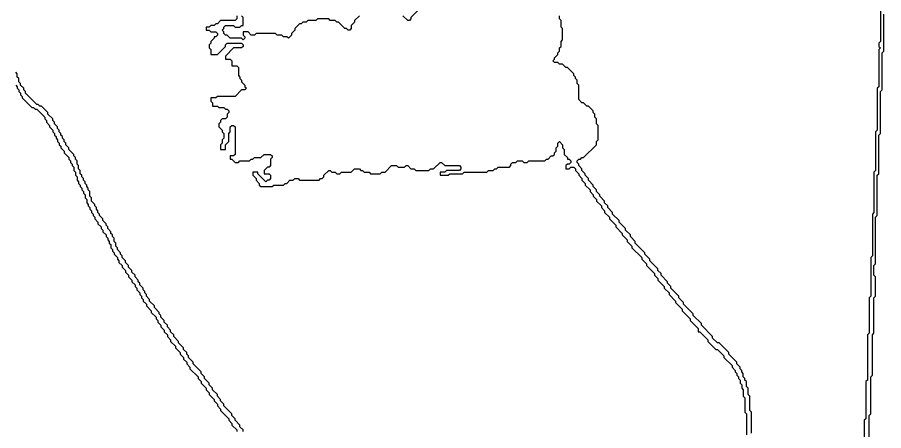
# Model space of a CAD drawing. Header units: metres. Extents: x 0 to 100, y 0 to 128.
# Drawn here: x 60.88 to 74.3, y 30.09 to 36.5 of the extents above; entities that cross this region are included whole.
import ezdxf

# ---------------------------------------------------------------- set-up
doc = ezdxf.new("R2010")
doc.units = ezdxf.units.M

msp = doc.modelspace()

# ---------------------------------------------------------------- linework, layer by layer
for points in [[(64.275, 36.525), (64.275, 36.475), (64.25, 36.45), (64.025, 36.45), (63.975, 36.4), (63.95, 36.4), (63.925, 36.375), (63.875, 36.375), (63.85, 36.35), (63.8, 36.35), (63.8, 36.3), (63.85, 36.3), (63.875, 36.275), (63.95, 36.275), (63.975, 36.25), (63.975, 36.225), (63.95, 36.2), (63.925, 36.2), (63.925, 36.175), (63.875, 36.125), (63.875, 36.1), (63.85, 36.075), (63.85, 36.025), (63.875, 36), (63.875, 35.925), (63.975, 35.925), (64.1, 36.05), (64.1, 36.075), (64.125, 36.1), (64.35, 36.1), (64.375, 36.075), (64.375, 36.05), (64.35, 36.025), (64.225, 36.025), (64.1, 35.9), (64.1, 35.85), (64.175, 35.85), (64.2, 35.825), (64.2, 35.75), (64.275, 35.75), (64.3, 35.725), (64.3, 35.6), (64.325, 35.575), (64.325, 35.55), (64.35, 35.525), (64.35, 35.5), (64.4, 35.45), (64.4, 35.425), (64.425, 35.4), (64.4, 35.375), (64.35, 35.375), (64.25, 35.275), (63.975, 35.275), (63.95, 35.25), (63.875, 35.25), (63.875, 35.2), (63.9, 35.175), (63.9, 35.125), (63.975, 35.125), (64, 35.1), (64.075, 35.1), (64.1, 35.075), (64.125, 35.075), (64.15, 35.05), (64.15, 35.025), (64.125, 35), (64.125, 34.95), (64.1, 34.925), (64.05, 34.925), (64.025, 34.9), (64.025, 34.875), (64, 34.85), (64, 34.8), (64.05, 34.75), (64.05, 34.725), (64.075, 34.7), (64.075, 34.625), (64.05, 34.6), (64.05, 34.55), (64.025, 34.525), (64.025, 34.45), (64.1, 34.45), (64.1, 34.525), (64.15, 34.575), (64.15, 34.7), (64.175, 34.725), (64.175, 34.8), (64.2, 34.825), (64.225, 34.825), (64.25, 34.8), (64.25, 34.375), (64.225, 34.35), (64.175, 34.35), (64.175, 34.3), (64.2, 34.3), (64.25, 34.25), (64.3, 34.25), (64.325, 34.275), (64.475, 34.275), (64.5, 34.3), (64.525, 34.3), (64.55, 34.325), (64.65, 34.325), (64.7, 34.375), (64.8, 34.375), (64.825, 34.35), (64.825, 34.325), (64.8, 34.3), (64.8, 34.2), (64.775, 34.175), (64.75, 34.175), (64.7, 34.125), (64.7, 34.075), (64.775, 34.075), (64.8, 34.05), (64.8, 34), (64.775, 33.975), (64.75, 33.975), (64.725, 33.95), (64.6, 34.075), (64.6, 34.1), (64.525, 34.1), (64.525, 34.05), (64.575, 34), (64.575, 33.975), (64.625, 33.925), (64.625, 33.9), (64.65, 33.875), (64.825, 33.875), (64.85, 33.9), (65, 33.9), (65.025, 33.925), (65.05, 33.925), (65.1, 33.975), (65.15, 33.975), (65.175, 34), (65.225, 34), (65.25, 33.975), (65.55, 33.975), (65.575, 34), (65.6, 34), (65.625, 34.025), (65.625, 34.05), (65.7, 34.125), (65.725, 34.125), (65.75, 34.1), (65.8, 34.1), (65.825, 34.075), (65.875, 34.075), (65.9, 34.1), (66.05, 34.1), (66.1, 34.15), (66.175, 34.15), (66.2, 34.125), (66.225, 34.125), (66.25, 34.1), (66.325, 34.1), (66.35, 34.075), (66.5, 34.075), (66.525, 34.1), (66.575, 34.1), (66.675, 34.2), (66.75, 34.2), (66.775, 34.175), (66.875, 34.175), (66.9, 34.2), (66.925, 34.2), (66.975, 34.15), (67.025, 34.15), (67.05, 34.125), (67.25, 34.125), (67.275, 34.15), (67.325, 34.15), (67.425, 34.25), (67.45, 34.25), (67.5, 34.2), (67.725, 34.2), (67.75, 34.175), (67.75, 34.15), (67.725, 34.125), (67.525, 34.125), (67.5, 34.1), (67.425, 34.1), (67.425, 34.05), (67.55, 34.05), (67.575, 34.075), (67.775, 34.075), (67.8, 34.1), (68.15, 34.1), (68.175, 34.125), (68.25, 34.125), (68.275, 34.15), (68.3, 34.15), (68.325, 34.175), (68.5, 34.175), (68.525, 34.2), (68.525, 34.225), (68.55, 34.25), (68.6, 34.25), (68.625, 34.275), (68.7, 34.275), (68.725, 34.25), (68.775, 34.25), (68.8, 34.275), (69.05, 34.275), (69.075, 34.3), (69.1, 34.3), (69.15, 34.35), (69.175, 34.35), (69.2, 34.375), (69.2, 34.4), (69.225, 34.425), (69.225, 34.475), (69.25, 34.5), (69.25, 34.55), (69.275, 34.575), (69.325, 34.525), (69.325, 34.475), (69.35, 34.45), (69.35, 34.375), (69.4, 34.325), (69.4, 34.3), (69.425, 34.3), (69.45, 34.275), (69.45, 34.25), (69.425, 34.225), (69.4, 34.225), (69.375, 34.2), (69.375, 34.15), (69.425, 34.15), (69.45, 34.175), (69.5, 34.175), (69.525, 34.15), (69.525, 34.125), (69.575, 34.075), (69.575, 34.05), (69.625, 34), (69.625, 33.975), (69.675, 33.925), (69.675, 33.9), (69.75, 33.825), (69.75, 33.8), (69.8, 33.75), (69.8, 33.725), (69.85, 33.675), (69.85, 33.65), (69.925, 33.575), (69.925, 33.55), (69.975, 33.5), (69.975, 33.475), (70.05, 33.4), (70.05, 33.375), (70.15, 33.275), (70.15, 33.25), (70.25, 33.15), (70.25, 33.125), (70.325, 33.05), (70.325, 33.025), (70.4, 32.95), (70.4, 32.925), (70.55, 32.775), (70.55, 32.75), (70.625, 32.675), (70.625, 32.65), (70.75, 32.525), (70.75, 32.5), (70.8, 32.45), (70.8, 32.425), (70.9, 32.325), (70.9, 32.3), (70.975, 32.225), (70.975, 32.2), (71.075, 32.1), (71.075, 32.075), (71.175, 31.975), (71.175, 31.95), (71.3, 31.825), (71.3, 31.8), (71.425, 31.675), (71.425, 31.625), (71.45, 31.625), (71.575, 31.5), (71.575, 31.475), (71.7, 31.35), (71.725, 31.35), (71.825, 31.25), (71.825, 31.225), (71.95, 31.1), (71.95, 31.075), (72, 31.025), (72, 31), (72.025, 30.975), (72.025, 30.95), (72.05, 30.925), (72.05, 30.9), (72.075, 30.875), (72.075, 30.825), (72.1, 30.8), (72.1, 30.75), (72.125, 30.725), (72.125, 30.625), (72.15, 30.6), (72.15, 30.375), (72.175, 30.35), (72.175, 30.025)], [(66.175, 36.525), (66.1, 36.45), (66.1, 36.425), (66.05, 36.375), (66.05, 36.325), (66.025, 36.3), (66, 36.3), (65.975, 36.325), (65.95, 36.325), (65.85, 36.425), (65.825, 36.425), (65.8, 36.45), (65.725, 36.45), (65.7, 36.475), (65.525, 36.475), (65.5, 36.45), (65.375, 36.45), (65.35, 36.425), (65.3, 36.425), (65.275, 36.4), (65.25, 36.4), (65.175, 36.325), (65.175, 36.3), (65.125, 36.25), (65.125, 36.225), (65.075, 36.175), (65.05, 36.2), (65, 36.2), (64.975, 36.225), (64.9, 36.225), (64.875, 36.25), (64.575, 36.25), (64.55, 36.225), (64.5, 36.225), (64.45, 36.275), (64.375, 36.275), (64.375, 36.225), (64.4, 36.2), (64.4, 36.175), (64.375, 36.15), (64.35, 36.175), (64.175, 36.175), (64.125, 36.225), (64.1, 36.225), (64.075, 36.25), (64.075, 36.275), (64.05, 36.3), (64.075, 36.325), (64.075, 36.35), (64.1, 36.375), (64.225, 36.375), (64.25, 36.35), (64.325, 36.35), (64.35, 36.375), (64.375, 36.375), (64.375, 36.5), (64.35, 36.525)], [(67.125, 36.65), (66.975, 36.5), (66.975, 36.475), (66.95, 36.45), (66.925, 36.45), (66.85, 36.525)], [(72.25, 30.05), (72.25, 30.375), (72.225, 30.4), (72.225, 30.625), (72.2, 30.65), (72.2, 30.75), (72.175, 30.775), (72.175, 30.85), (72.15, 30.875), (72.15, 30.9), (72.125, 30.925), (72.125, 30.975), (72.1, 31), (72.1, 31.025), (72.075, 31.05), (72.075, 31.075), (72.025, 31.125), (72.025, 31.15), (71.9, 31.275), (71.9, 31.3), (71.75, 31.45), (71.725, 31.45), (71.65, 31.525), (71.65, 31.55), (71.475, 31.725), (71.475, 31.75), (71.35, 31.875), (71.35, 31.9), (71.2, 32.05), (71.2, 32.075), (71.125, 32.15), (71.125, 32.175), (71, 32.3), (71, 32.325), (70.95, 32.375), (70.95, 32.4), (70.85, 32.5), (70.85, 32.525), (70.8, 32.575), (70.8, 32.6), (70.675, 32.725), (70.675, 32.75), (70.6, 32.825), (70.6, 32.85), (70.45, 33), (70.45, 33.025), (70.375, 33.1), (70.375, 33.125), (70.3, 33.2), (70.3, 33.225), (70.2, 33.325), (70.2, 33.35), (70.1, 33.45), (70.1, 33.475), (70.025, 33.55), (70.025, 33.575), (69.975, 33.625), (69.975, 33.65), (69.9, 33.725), (69.9, 33.75), (69.85, 33.8), (69.85, 33.825), (69.8, 33.875), (69.8, 33.9), (69.725, 33.975), (69.725, 34), (69.675, 34.05), (69.675, 34.075), (69.625, 34.125), (69.625, 34.15), (69.575, 34.2), (69.575, 34.225), (69.55, 34.25), (69.55, 34.275), (69.575, 34.3), (69.6, 34.3), (69.625, 34.325), (69.65, 34.325), (69.85, 34.525), (69.85, 34.575), (69.875, 34.6), (69.875, 34.825), (69.85, 34.85), (69.85, 34.925), (69.825, 34.95), (69.825, 35), (69.8, 35.025), (69.8, 35.05), (69.725, 35.125), (69.7, 35.125), (69.65, 35.175), (69.625, 35.175), (69.575, 35.225), (69.575, 35.45), (69.55, 35.475), (69.55, 35.525), (69.525, 35.55), (69.525, 35.575), (69.5, 35.6), (69.5, 35.625), (69.4, 35.725), (69.375, 35.725), (69.325, 35.775), (69.275, 35.775), (69.25, 35.8), (69.2, 35.8), (69.175, 35.825), (69.2, 35.85), (69.2, 35.875), (69.25, 35.925), (69.25, 35.95), (69.275, 35.975), (69.275, 36.025), (69.3, 36.05), (69.3, 36.125), (69.325, 36.15), (69.325, 36.325), (69.3, 36.35), (69.3, 36.45), (69.275, 36.475), (69.275, 36.525)], [(74.25, 36.6), (74.25, 36.125), (74.225, 36.1), (74.225, 36.05), (74.25, 36.025), (74.225, 36), (74.225, 35.425), (74.2, 35.4), (74.2, 34.75), (74.175, 34.725), (74.175, 34.125), (74.15, 34.1), (74.15, 33.475), (74.125, 33.45), (74.125, 32.8), (74.1, 32.775), (74.1, 32.175), (74.075, 32.15), (74.075, 31.6), (74.05, 31.575), (74.05, 30.875), (74.025, 30.85), (74.025, 30.275), (74, 30.25), (74, 29.675)], [(74.075, 29.675), (74.075, 30.325), (74.1, 30.35), (74.1, 30.925), (74.125, 30.95), (74.125, 31.575), (74.15, 31.6), (74.15, 32.15), (74.175, 32.175), (74.175, 32.475), (74.15, 32.5), (74.15, 32.65), (74.175, 32.675), (74.175, 33.4), (74.2, 33.425), (74.2, 34.05), (74.225, 34.075), (74.225, 34.675), (74.25, 34.7), (74.25, 35.35), (74.275, 35.375), (74.275, 35.95), (74.3, 35.975), (74.3, 36.55)], [(64.375, 30.075), (64.375, 30.1), (64.325, 30.15), (64.325, 30.175), (64.25, 30.25), (64.25, 30.275), (64.2, 30.325), (64.2, 30.35), (64.075, 30.475), (64.075, 30.5), (64.025, 30.55), (64.025, 30.575), (63.975, 30.625), (63.975, 30.65), (63.9, 30.725), (63.9, 30.75), (63.85, 30.8), (63.85, 30.825), (63.775, 30.9), (63.775, 30.925), (63.725, 30.975), (63.725, 31), (63.6, 31.125), (63.6, 31.15), (63.525, 31.225), (63.525, 31.25), (63.5, 31.275), (63.5, 31.3), (63.45, 31.35), (63.45, 31.375), (63.375, 31.45), (63.375, 31.475), (63.3, 31.55), (63.3, 31.575), (63.25, 31.625), (63.25, 31.65), (63.2, 31.7), (63.2, 31.725), (63.15, 31.775), (63.15, 31.8), (63.1, 31.85), (63.1, 31.875), (63.075, 31.9), (63.075, 31.925), (63, 32), (63, 32.025), (62.925, 32.1), (62.925, 32.125), (62.875, 32.175), (62.875, 32.2), (62.85, 32.225), (62.85, 32.25), (62.825, 32.275), (62.825, 32.3), (62.775, 32.35), (62.775, 32.375), (62.75, 32.4), (62.75, 32.425), (62.7, 32.475), (62.7, 32.5), (62.65, 32.55), (62.65, 32.575), (62.6, 32.625), (62.6, 32.65), (62.55, 32.7), (62.55, 32.725), (62.5, 32.775), (62.5, 32.8), (62.475, 32.825), (62.475, 32.85), (62.425, 32.9), (62.425, 32.925), (62.4, 32.95), (62.4, 33), (62.375, 33.025), (62.375, 33.075), (62.35, 33.1), (62.35, 33.125), (62.325, 33.15), (62.325, 33.175), (62.275, 33.225), (62.275, 33.25), (62.25, 33.275), (62.25, 33.3), (62.2, 33.35), (62.2, 33.375), (62.15, 33.425), (62.15, 33.45), (62.125, 33.475), (62.125, 33.5), (62.1, 33.525), (62.1, 33.55), (62.075, 33.575), (62.075, 33.6), (62.025, 33.65), (62.025, 33.7), (62, 33.725), (62, 33.8), (61.975, 33.825), (61.975, 33.85), (61.95, 33.875), (61.95, 33.9), (61.925, 33.925), (61.925, 33.95), (61.9, 33.975), (61.9, 34), (61.875, 34.025), (61.875, 34.05), (61.85, 34.075), (61.85, 34.125), (61.825, 34.15), (61.825, 34.2), (61.8, 34.225), (61.8, 34.275), (61.775, 34.3), (61.775, 34.325), (61.75, 34.35), (61.75, 34.375), (61.675, 34.45), (61.675, 34.475), (61.625, 34.525), (61.625, 34.55), (61.6, 34.575), (61.6, 34.6), (61.575, 34.625), (61.575, 34.65), (61.55, 34.675), (61.55, 34.7), (61.525, 34.725), (61.525, 34.75), (61.5, 34.775), (61.5, 34.8), (61.45, 34.85), (61.45, 34.875), (61.425, 34.9), (61.425, 34.925), (61.35, 35), (61.35, 35.025), (61.25, 35.125), (61.225, 35.125), (61.2, 35.15), (61.175, 35.15), (61, 35.325), (61, 35.35), (60.975, 35.375), (60.975, 35.4), (60.925, 35.45), (60.925, 35.475), (60.9, 35.5), (60.9, 35.55), (60.875, 35.575), (60.875, 35.625), (60.85, 35.65)], [(60.85, 35.45), (60.875, 35.425), (60.875, 35.4), (60.9, 35.375), (60.9, 35.35), (60.925, 35.325), (60.925, 35.3), (60.95, 35.275), (60.95, 35.25), (61.1, 35.1), (61.125, 35.1), (61.15, 35.075), (61.175, 35.075), (61.3, 34.95), (61.3, 34.925), (61.325, 34.9), (61.325, 34.875), (61.375, 34.825), (61.375, 34.8), (61.425, 34.75), (61.425, 34.725), (61.45, 34.7), (61.45, 34.675), (61.475, 34.65), (61.475, 34.625), (61.5, 34.6), (61.5, 34.575), (61.525, 34.55), (61.525, 34.525), (61.55, 34.5), (61.55, 34.475), (61.6, 34.425), (61.6, 34.4), (61.675, 34.325), (61.675, 34.3), (61.7, 34.275), (61.7, 34.25), (61.725, 34.225), (61.725, 34.2), (61.75, 34.175), (61.75, 34.125), (61.775, 34.1), (61.775, 34.05), (61.8, 34.025), (61.8, 33.975), (61.825, 33.95), (61.825, 33.925), (61.85, 33.9), (61.85, 33.875), (61.875, 33.85), (61.875, 33.825), (61.9, 33.8), (61.9, 33.775), (61.925, 33.75), (61.925, 33.7), (61.95, 33.675), (61.95, 33.625), (61.975, 33.6), (61.975, 33.575), (62, 33.55), (62, 33.525), (62.025, 33.5), (62.025, 33.475), (62.05, 33.45), (62.05, 33.425), (62.075, 33.4), (62.075, 33.375), (62.125, 33.325), (62.125, 33.3), (62.175, 33.25), (62.175, 33.225), (62.2, 33.2), (62.2, 33.175), (62.25, 33.125), (62.25, 33.1), (62.275, 33.075), (62.275, 33.05), (62.3, 33.025), (62.3, 33), (62.325, 32.975), (62.325, 32.925), (62.35, 32.9), (62.35, 32.875), (62.375, 32.85), (62.375, 32.825), (62.425, 32.775), (62.425, 32.75), (62.45, 32.725), (62.45, 32.7), (62.5, 32.65), (62.5, 32.625), (62.55, 32.575), (62.55, 32.55), (62.6, 32.5), (62.6, 32.475), (62.65, 32.425), (62.65, 32.4), (62.7, 32.35), (62.7, 32.325), (62.725, 32.3), (62.725, 32.275), (62.775, 32.225), (62.775, 32.2), (62.8, 32.175), (62.8, 32.15), (62.825, 32.125), (62.825, 32.1), (62.875, 32.05), (62.875, 32.025), (62.95, 31.95), (62.95, 31.925), (63.025, 31.85), (63.025, 31.825), (63.05, 31.8), (63.05, 31.775), (63.1, 31.725), (63.1, 31.7), (63.15, 31.65), (63.15, 31.625), (63.2, 31.575), (63.2, 31.55), (63.25, 31.5), (63.25, 31.475), (63.325, 31.4), (63.325, 31.375), (63.4, 31.3), (63.4, 31.275), (63.45, 31.225), (63.45, 31.2), (63.5, 31.15), (63.5, 31.125), (63.55, 31.075), (63.55, 31.05), (63.675, 30.925), (63.675, 30.9), (63.725, 30.85), (63.725, 30.825), (63.8, 30.75), (63.8, 30.725), (63.85, 30.675), (63.85, 30.65), (63.925, 30.575), (63.925, 30.55), (63.975, 30.5), (63.975, 30.475), (64.025, 30.425), (64.025, 30.4), (64.15, 30.275), (64.15, 30.25), (64.2, 30.2), (64.2, 30.175), (64.275, 30.1), (64.275, 30.075)]]:
    msp.add_lwpolyline(points)

doc.saveas('drawing.dxf')
